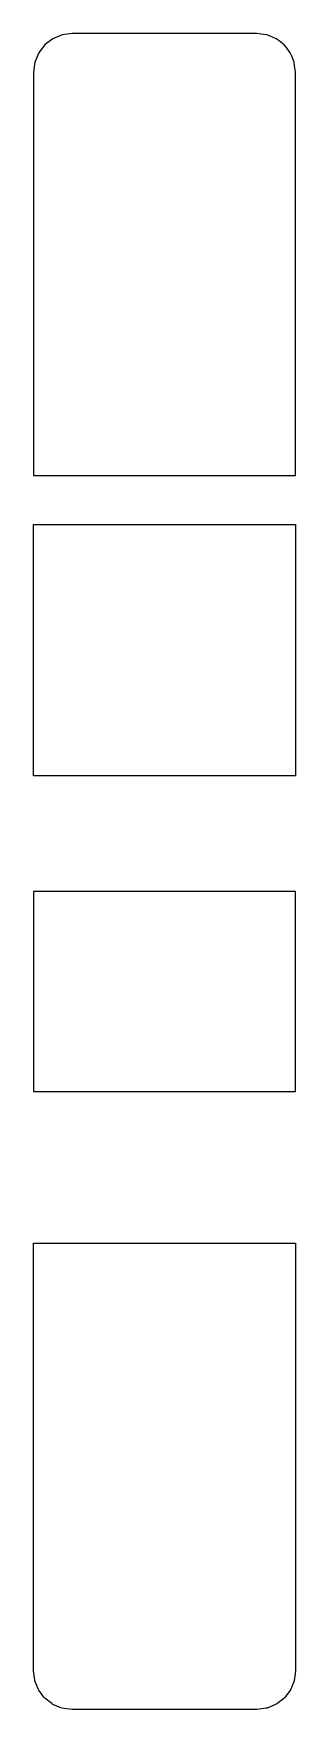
# Model space of a CAD drawing. Header units: metres. Extents: x 2.4 to 16, y -16 to 71.
import ezdxf

# ---------------------------------------------------------------- set-up
doc = ezdxf.new("R2010")
doc.units = ezdxf.units.M

msp = doc.modelspace()

# ---------------------------------------------------------------- linework, layer by layer
for p, q in [((3.091, 70.495), (2.986, 70.414)), ((3.4, 70.732), (3.091, 70.495)), ((3.522, 70.783), (3.4, 70.732)), ((3.882, 70.932), (3.522, 70.783)), ((4.014, 70.949), (3.882, 70.932)), ((4.4, 71), (4.014, 70.949)), ((9.79, 71), (4.4, 71)), ((13.373, 71), (9.79, 71)), ((14, 71), (13.373, 71)), ((14.335, 70.956), (14, 71)), ((14.518, 70.932), (14.335, 70.956)), ((14.688, 70.861), (14.518, 70.932)), ((15, 70.732), (14.688, 70.861)), ((15.146, 70.62), (15, 70.732)), ((15.414, 70.414), (15.146, 70.62)), ((2.519, 69.64), (2.468, 69.518)), ((2.668, 70), (2.519, 69.64)), ((2.749, 70.105), (2.668, 70)), ((2.986, 70.414), (2.749, 70.105)), ((15.526, 70.268), (15.414, 70.414)), ((15.732, 70), (15.526, 70.268)), ((15.802, 69.83), (15.732, 70)), ((15.932, 69.518), (15.802, 69.83)), ((2.451, 69.386), (2.4, 69)), ((2.4, 69), (2.4, 65.324)), ((2.468, 69.518), (2.451, 69.386)), ((15.956, 69.335), (15.932, 69.518)), ((16, 69), (15.956, 69.335)), ((16, 65.58), (16, 69)), ((2.4, 65.324), (2.4, 65.011)), ((16, 65.01), (16, 65.58)), ((2.4, 65.011), (2.4, 64.66)), ((2.4, 64.66), (2.4, 64.301)), ((16, 64.4), (16, 65.01)), ((16, 63.806), (16, 64.4)), ((2.4, 64.301), (2.4, 52.637)), ((16, 53.206), (16, 63.806)), ((16, 63.806), (16, 63.806)), ((16, 52.946), (16, 53.206)), ((2.4, 52.637), (2.4, 52.521)), ((2.4, 52.521), (2.4, 52.377)), ((2.4, 52.377), (2.4, 52.225)), ((2.4, 52.225), (2.4, 52.081)), ((16, 52.64), (16, 52.946)), ((16, 48.052), (16, 52.64)), ((2.4, 52.081), (2.4, 51.961)), ((2.4, 51.961), (2.4, 50.809)), ((2.4, 50.809), (2.4, 48.052)), ((2.4, 48.052), (12.018, 48.052)), ((12.018, 48.052), (16, 48.052)), ((2.4, 42.176), (2.4, 45.517)), ((2.4, 45.517), (6.382, 45.517)), ((6.382, 45.517), (16, 45.517)), ((16, 45.517), (16, 39.392)), ((16, 45.517), (16, 45.517)), ((2.4, 39.392), (2.4, 42.176)), ((2.4, 37.685), (2.4, 39.392)), ((16, 39.392), (16, 35.125)), ((2.4, 35.125), (2.4, 37.685)), ((2.4, 33.646), (2.4, 35.125)), ((16, 35.125), (16, 32.464)), ((2.4, 32.464), (2.4, 33.646)), ((6.578, 32.464), (2.4, 32.464)), ((16, 32.464), (6.578, 32.464)), ((11.822, 26.464), (2.4, 26.464)), ((2.4, 26.464), (2.4, 25.013)), ((16, 26.464), (11.822, 26.464)), ((16, 23.804), (16, 26.464)), ((2.4, 25.013), (2.4, 23.804)), ((2.4, 23.804), (2.4, 20.711)), ((16, 18.482), (16, 23.804)), ((2.4, 20.711), (2.4, 16.875)), ((16, 16.875), (16, 18.482)), ((2.4, 16.875), (2.4, 16.51)), ((16, 16.072), (16, 16.875)), ((2.4, 16.51), (2.4, 16.072)), ((2.4, 16.072), (14.738, 16.072)), ((14.738, 16.072), (16, 16.072)), ((16, 16.072), (16, 16.072)), ((2.4, 7.854), (2.4, 8.215)), ((2.4, 8.215), (3.662, 8.215)), ((2.4, 7.752), (2.4, 7.854)), ((3.662, 8.215), (16, 8.215)), ((16, 8.215), (16, 7.791)), ((16, 8.215), (16, 8.215)), ((2.4, 7.746), (2.4, 7.752)), ((2.4, 0.55), (2.4, 7.746)), ((16, 7.791), (16, 7.227)), ((16, 7.227), (16, -5.619)), ((2.4, 0.117), (2.4, 0.55)), ((2.4, -0.283), (2.4, 0.117)), ((2.4, -0.613), (2.4, -0.283)), ((2.4, -5.858), (2.4, -0.613)), ((2.4, -6.34), (2.4, -5.858)), ((16, -5.619), (16, -6.355)), ((2.4, -6.478), (2.4, -6.34)), ((2.4, -13.973), (2.4, -6.478)), ((16, -6.355), (16, -7.159)), ((16, -7.159), (16, -7.966)), ((16, -7.966), (16, -8.026)), ((16, -8.026), (16, -8.083)), ((16, -8.083), (16, -8.845)), ((16, -8.845), (16, -8.903)), ((16, -8.903), (16, -9.575)), ((16, -9.575), (16, -10.127)), ((16, -10.127), (16, -14)), ((2.4, -14), (2.4, -13.973)), ((2.464, -14.483), (2.4, -14)), ((2.468, -14.518), (2.464, -14.483)), ((2.642, -14.936), (2.468, -14.518)), ((15.917, -14.557), (15.738, -14.988)), ((15.933, -14.512), (15.917, -14.557)), ((15.938, -14.487), (15.933, -14.512)), ((15.991, -14.143), (15.938, -14.487)), ((16, -14), (15.991, -14.143)), ((2.668, -15), (2.642, -14.936)), ((2.944, -15.36), (2.668, -15)), ((2.986, -15.414), (2.944, -15.36)), ((3.346, -15.691), (2.986, -15.414)), ((15.403, -15.424), (15.031, -15.71)), ((15.43, -15.397), (15.403, -15.424)), ((15.715, -15.025), (15.43, -15.397)), ((15.738, -14.988), (15.715, -15.025)), ((3.401, -15.733), (3.346, -15.691)), ((3.819, -15.906), (3.401, -15.733)), ((3.882, -15.932), (3.819, -15.906)), ((4.107, -15.961), (3.882, -15.932)), ((4.267, -15.989), (4.107, -15.961)), ((4.4, -16), (4.267, -15.989)), ((9.615, -16), (4.4, -16)), ((14, -16), (9.615, -16)), ((14.473, -15.938), (14, -16)), ((14.501, -15.935), (14.473, -15.938)), ((14.532, -15.927), (14.501, -15.935)), ((14.97, -15.746), (14.532, -15.927)), ((15.001, -15.732), (14.97, -15.746)), ((15.031, -15.71), (15.001, -15.732))]:
    msp.add_line(p, q)

doc.saveas('drawing.dxf')
